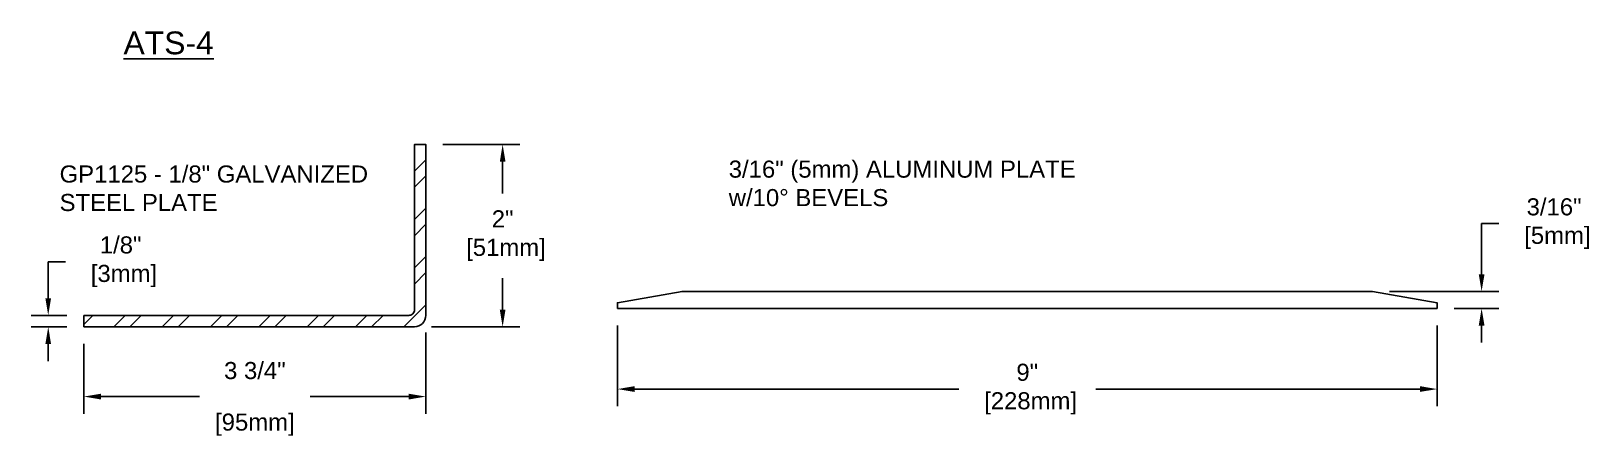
# Model space of a CAD drawing. Header units: inches. Extents: x -2.9 to 40.4, y -1.1 to 8.4.
# Drawn here: x 23.31 to 40.4, y 2.34 to 6.78 of the extents above; entities that cross this region are included whole.
import ezdxf

# ---------------------------------------------------------------- set-up
doc = ezdxf.new("R2010")
doc.units = ezdxf.units.IN
doc.header["$MEASUREMENT"] = 0
for name, color, linetype in [('Dimensions', 3, 'Continuous'), ('Metals', 7, 'Continuous'), ('Text', 2, 'Continuous')]:
    doc.layers.add(name, color=color, linetype=linetype)
doc.styles.add('Arial', font='arial.ttf')
doc.dimstyles.new('Arial', dxfattribs={"dimtxt": 0.1875, "dimasz": 0.1875, "dimexe": 0.1875, "dimexo": 0.1875, "dimgap": 0.1875, "dimtad": 0, "dimtih": 1, "dimtoh": 1, "dimdec": 4, "dimzin": 0, "dimdsep": 46, "dimlunit": 4, "dimtxsty": 'Arial', "dimcen": 0.1875, "dimadec": 0, "dimazin": 0, "dimtfac": 1, "dimtdec": 4, "dimtofl": 0, "dimtmove": 0, "dimatfit": 3, "dimfxl": 0, "dimfrac": 2, "dimtolj": 1, "dimtzin": 0, "dimarcsym": 0})

# ---------------------------------------------------------------- blocks, each defined once
blk = doc.blocks.new('cp1125')
h = blk.add_hatch()
h.set_pattern_fill('ANSI32', color=256, style=0)
h.paths.add_polyline_path([(4.128, 21.844, 0.414214), (4.253, 21.969), (4.253, 23.844), (4.128, 23.844), (4.128, 22.031, -0.414214), (4.065, 21.969), (0.503, 21.969), (0.503, 21.844)])
blk.add_lwpolyline([(0.503, 21.969), (0.503, 21.844), (4.128, 21.844, 0.414214), (4.253, 21.969), (4.253, 23.844), (4.128, 23.844), (4.128, 22.031, -0.414214), (4.065, 21.969)], format="xyb", close=True)
blk = doc.blocks.new('316alumplt')
blk.add_lwpolyline([(2.877, 20.767), (2.877, 20.83), (3.586, 20.955), (11.156, 20.955), (11.865, 20.83), (11.865, 20.767)], close=True)
blk = doc.blocks.new('*D15')
at = {"layer": 'Defpoints', "color": 0}
for p in [(29.743, 3.738), (38.731, 3.738), (38.731, 2.853)]:
    blk.add_point(p, dxfattribs=at)
at = {"layer": 'Dimensions', "color": 0, "lineweight": -2}
for p, q in [((29.743, 3.55), (29.743, 2.666)), ((38.731, 3.55), (38.731, 2.666)), ((29.931, 2.853), (33.485, 2.853)), ((38.543, 2.853), (34.989, 2.853))]:
    blk.add_line(p, q, dxfattribs=at)
at = {"layer": 'Dimensions', "color": 0}
for points in [[(29.931, 2.885), (29.931, 2.822), (29.743, 2.853)], [(38.543, 2.885), (38.543, 2.822), (38.731, 2.853)]]:
    blk.add_solid(points, dxfattribs=at)
at = {"layer": 'Dimensions', "color": 0, "insert": (34.237, 2.853), "char_height": 0.1875, "attachment_point": 5, "style": 'Arial'}
blk.add_mtext('\\A1;9"\\P [228mm]', dxfattribs=at)
blk = doc.blocks.new('*D16')
at = {"layer": 'Defpoints', "color": 0}
for p in [(38.022, 3.925), (38.731, 3.738), (39.219, 3.738)]:
    blk.add_point(p, dxfattribs=at)
at = {"layer": 'Dimensions', "color": 0, "lineweight": -2}
for p, q in [((39.219, 4.113), (39.219, 4.668)), ((39.219, 4.668), (39.407, 4.668)), ((38.209, 3.925), (39.407, 3.925)), ((38.918, 3.738), (39.407, 3.738)), ((39.219, 3.55), (39.219, 3.363))]:
    blk.add_line(p, q, dxfattribs=at)
at = {"layer": 'Dimensions', "color": 0}
for points in [[(39.188, 4.113), (39.251, 4.113), (39.219, 3.925)], [(39.188, 3.55), (39.251, 3.55), (39.219, 3.738)]]:
    blk.add_solid(points, dxfattribs=at)
at = {"layer": 'Dimensions', "color": 0, "insert": (40.014, 4.668), "char_height": 0.1875, "attachment_point": 5, "style": 'Arial'}
blk.add_mtext('\\A1;3/16"\\P [5mm]', dxfattribs=at)
blk = doc.blocks.new('*D17')
at = {"layer": 'Defpoints', "color": 0}
for p in [(23.501, 3.661), (23.892, 3.661), (23.892, 3.536)]:
    blk.add_point(p, dxfattribs=at)
at = {"layer": 'Dimensions', "color": 0, "lineweight": -2}
for p, q in [((23.501, 3.848), (23.501, 4.25)), ((23.501, 4.25), (23.689, 4.25)), ((23.704, 3.661), (23.314, 3.661)), ((23.704, 3.536), (23.314, 3.536)), ((23.501, 3.348), (23.501, 3.161))]:
    blk.add_line(p, q, dxfattribs=at)
at = {"layer": 'Dimensions', "color": 0}
for points in [[(23.47, 3.848), (23.532, 3.848), (23.501, 3.661)], [(23.47, 3.348), (23.532, 3.348), (23.501, 3.536)]]:
    blk.add_solid(points, dxfattribs=at)
at = {"layer": 'Dimensions', "color": 0, "insert": (24.295, 4.25), "char_height": 0.1875, "attachment_point": 5, "style": 'Arial'}
blk.add_mtext('\\A1;1/8"\\P [3mm]', dxfattribs=at)
blk = doc.blocks.new('*D18')
at = {"layer": 'Defpoints', "color": 0}
for p in [(27.642, 3.661), (23.892, 3.536), (23.892, 2.771)]:
    blk.add_point(p, dxfattribs=at)
at = {"layer": 'Dimensions', "color": 0, "lineweight": -2}
for p, q in [((27.642, 3.473), (27.642, 2.583)), ((23.892, 3.348), (23.892, 2.583)), ((24.079, 2.771), (25.16, 2.771)), ((27.454, 2.771), (26.373, 2.771))]:
    blk.add_line(p, q, dxfattribs=at)
at = {"layer": 'Dimensions', "color": 0}
for points in [[(24.079, 2.802), (24.079, 2.739), (23.892, 2.771)], [(27.454, 2.802), (27.454, 2.739), (27.642, 2.771)]]:
    blk.add_solid(points, dxfattribs=at)
at = {"layer": 'Dimensions', "color": 0, "char_height": 0.1875, "attachment_point": 5, "style": 'Arial'}
for s, insert in [('\\A1;3 3/4"', (25.767, 3.055)), ('\\A1;[95mm]', (25.767, 2.463))]:
    blk.add_mtext(s, dxfattribs=dict(at, insert=insert))
blk = doc.blocks.new('*D19')
at = {"layer": 'Defpoints', "color": 0}
for p in [(27.642, 5.536), (28.484, 5.536), (27.517, 3.536)]:
    blk.add_point(p, dxfattribs=at)
at = {"layer": 'Dimensions', "color": 0, "lineweight": -2}
for p, q in [((27.829, 5.536), (28.671, 5.536)), ((28.484, 5.348), (28.484, 5)), ((28.484, 3.723), (28.484, 4.071)), ((27.704, 3.536), (28.671, 3.536))]:
    blk.add_line(p, q, dxfattribs=at)
at = {"layer": 'Dimensions', "color": 0}
for points in [[(28.453, 5.348), (28.515, 5.348), (28.484, 5.536)], [(28.453, 3.723), (28.515, 3.723), (28.484, 3.536)]]:
    blk.add_solid(points, dxfattribs=at)
at = {"layer": 'Dimensions', "color": 0, "insert": (28.484, 4.536), "char_height": 0.1875, "attachment_point": 5, "style": 'Arial'}
blk.add_mtext('\\A1;2"\\P [51mm]', dxfattribs=at)

msp = doc.modelspace()

# ---------------------------------------------------------------- block references
at = {"layer": 'Metals'}
for name, p in [('cp1125', (23.38894, -18.308)), ('316alumplt', (26.86623, -17.02979))]:
    msp.add_blockref(name, p, dxfattribs=at)

# ---------------------------------------------------------------- texts
at = {"layer": 'Text', "insert": (24.32653, 6.77595), "char_height": 0.25, "width": 1.6015625, "attachment_point": 1, "style": 'Arial'}
msp.add_mtext('{\\LATS-4}', dxfattribs=at)
at = {"layer": 'Text', "char_height": 0.1875, "attachment_point": 4, "style": 'Arial'}
for s, insert in [('{\\fArial|b0|i0|c0|p34;GP1125 - 1/8" GALVANIZED\\PSTEEL PLATE}', (23.6256, 5.05478)), ('3/16" (5mm) ALUMINUM PLATE\\Pw/10° BEVELS', (30.96337, 5.10851))]:
    msp.add_mtext(s, dxfattribs=dict(at, insert=insert))

# ---------------------------------------------------------------- dimensions: what is measured, and where the dimension line sits
at = {"layer": 'Dimensions'}
for base, p1, p2, picture, middle in [((28.4839, 5.53554), (27.51659, 3.53554), (27.64159, 5.53554), '*D19', (28.4839, 4.53554)), ((39.21949, 3.73763), (38.02189, 3.92513), (38.7308, 3.73763), '*D16', (40.01368, 4.66797)), ((23.50119, 3.66054), (23.89159, 3.53554), (23.89159, 3.66054), '*D17', (24.29538, 4.24967))]:
    dim = msp.add_linear_dim(base=base, p1=p1, p2=p2, angle=90, dimstyle='Arial', override={"dimpost": '\\X'}, dxfattribs=at)
    dim.commit()
    dim.dimension.update_dxf_attribs({"geometry": picture, "text_midpoint": middle, "dimtype": 160})
dim = msp.add_linear_dim(base=(23.89159, 2.7706), p1=(27.64159, 3.66054), p2=(23.89159, 3.53554), dimstyle='Arial', override={"dimpost": '\\X'}, dxfattribs=at)
dim.commit()
dim.dimension.update_dxf_attribs({"geometry": '*D18', "text_midpoint": (25.76659, 2.7706)})
dim = msp.add_linear_dim(base=(38.7308, 2.85335), p1=(29.7433, 3.73763), p2=(38.7308, 3.73763), dimstyle='Arial', override={"dimpost": '\\X'}, dxfattribs=at)
dim.commit()
dim.dimension.update_dxf_attribs({"geometry": '*D15', "text_midpoint": (34.23705, 2.85335), "dimtype": 160})

doc.saveas('drawing.dxf')
